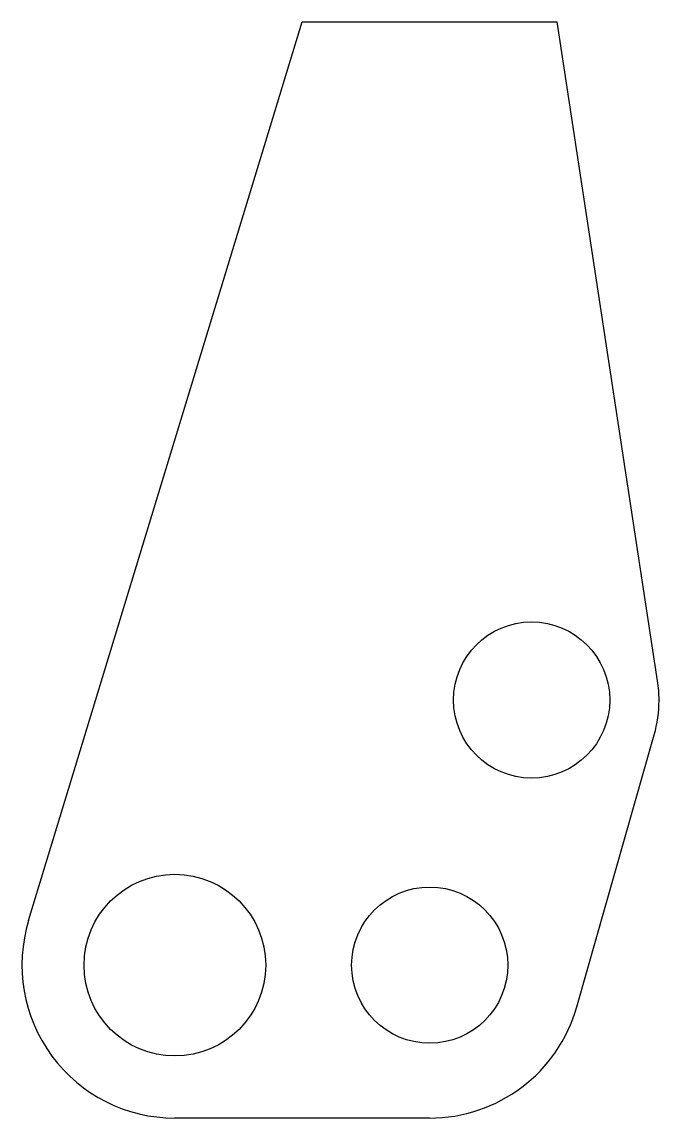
# Model space of a CAD drawing. Header units: inches. Extents: x -4 to 2.2, y -1.5 to 9.2.
import ezdxf

# ---------------------------------------------------------------- set-up
doc = ezdxf.new("R2010")
doc.units = ezdxf.units.IN
doc.header["$MEASUREMENT"] = 0
doc.layers.add('CUT', color=7, linetype='Continuous')

msp = doc.modelspace()

# ---------------------------------------------------------------- linework, layer by layer
at = {"layer": 'CUT'}
for p, q in [((-3.934, 0.439), (-1.25, 9.25)), ((-1.25, 9.25), (1.25, 9.25)), ((2.236, 2.788), (1.25, 9.25)), ((2.25, 2.6), (2.25, 2.596)), ((1.443, -0.41), (2.202, 2.259)), ((-0.001, -1.5), (-2.501, -1.5))]:
    msp.add_line(p, q, dxfattribs=at)
for centre, radius in [((1, 2.6), 0.766), ((-2.5, 0), 0.891), ((0, 0), 0.766)]:
    msp.add_circle(centre, radius, dxfattribs=at)
for centre, radius, start, end in [((1, 2.6), 1.25, 0, 8.6443), ((1, 2.6), 1.25, 344.1521, 359.8199), ((-2.5, 0), 1.5, 162.9815, 269.955), ((0, 0), 1.5, 269.955, 344.1521)]:
    msp.add_arc(centre, radius, start, end, dxfattribs=at)

doc.saveas('drawing.dxf')
